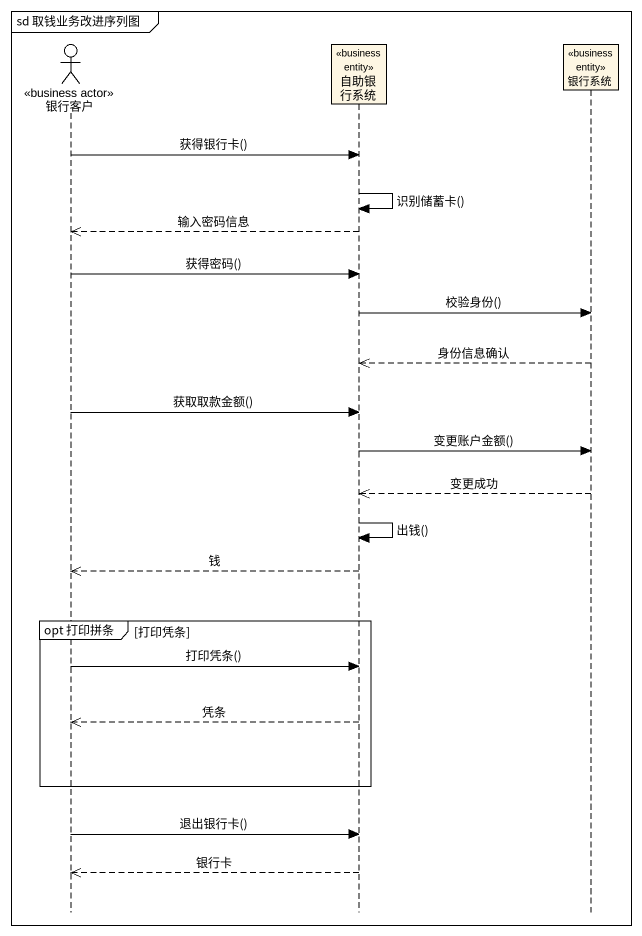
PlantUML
@startuml
mainframe sd 取钱业务改进序列图
hide footbox
actor 银行客户 <<business actor>>
participant 自助银行系统 <<business entity>>
participant 银行系统 <<business entity>>

银行客户 -> 自助银行系统 : 获得银行卡()
自助银行系统 -> 自助银行系统 : 识别储蓄卡()
自助银行系统 -->> 银行客户 : 输入密码信息
银行客户 -> 自助银行系统 : 获得密码()
自助银行系统 -> 银行系统 : 校验身份()
银行系统 -->> 自助银行系统 : 身份信息确认
银行客户 -> 自助银行系统 : 获取取款金额()
自助银行系统 -> 银行系统 : 变更账户金额()
银行系统 -->> 自助银行系统 : 变更成功
自助银行系统 -> 自助银行系统 : 出钱()
自助银行系统 -->> 银行客户 : 钱
group opt 打印拼条 [打印凭条]
  银行客户 -> 自助银行系统 : 打印凭条()
  自助银行系统 -->> 银行客户 : 凭条
end
银行客户 -> 自助银行系统 : 退出银行卡()
自助银行系统 -->> 银行客户 : 银行卡
@enduml
